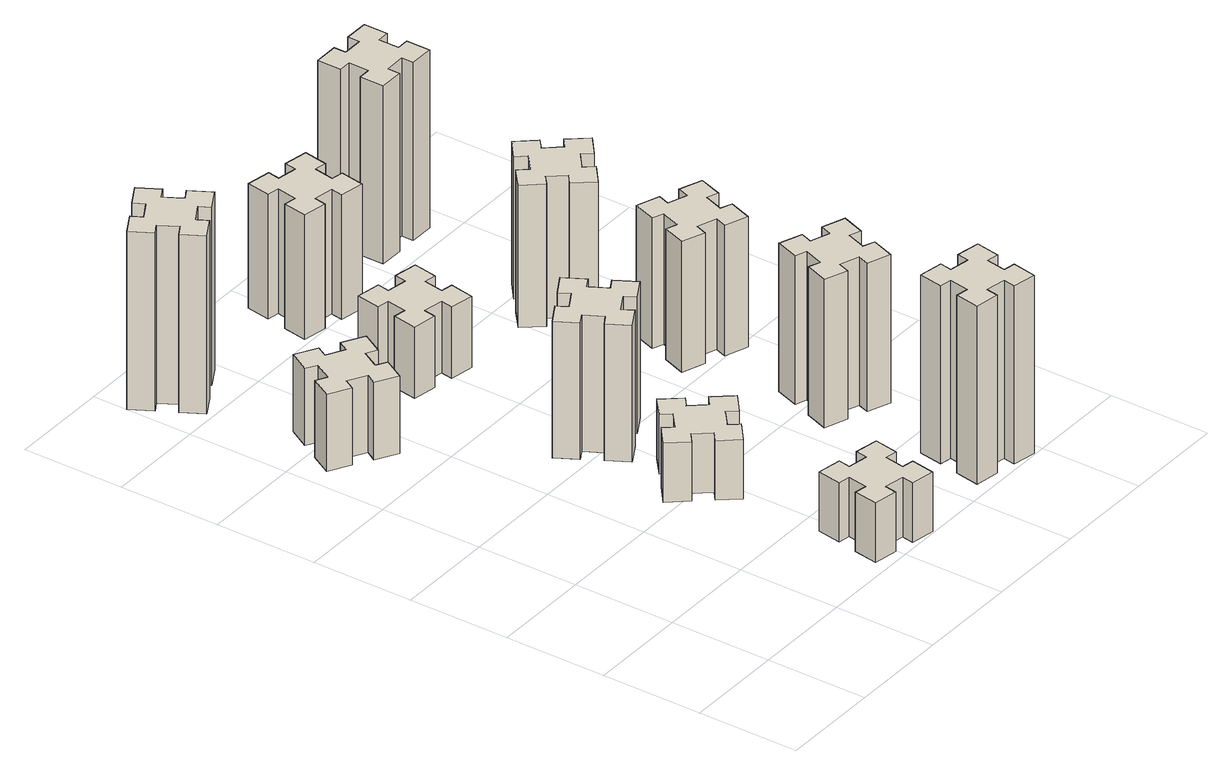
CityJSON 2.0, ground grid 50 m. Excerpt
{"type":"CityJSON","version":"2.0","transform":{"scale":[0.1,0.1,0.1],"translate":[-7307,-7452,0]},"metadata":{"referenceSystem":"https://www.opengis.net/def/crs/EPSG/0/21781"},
"CityObjects":{
"building1":{"type":"Building","attributes":{"class":"1000","function":"1000","usage":"1000","yearOfConstruction":2016,"roofType":"1000","measuredHeight":39,"storeysAboveGround":30,"storeysBelowGround":0},"geometry":[{"type":"Solid","lod":"1","boundaries":[[[[0,1,2,3,4,5,6,7,8,9,10,11,12,13,14,15,16,17,18,19]],[[17,16,20,21]],[[16,15,22,20]],[[15,14,23,22]],[[14,13,24,23]],[[13,12,25,24]],[[12,11,26,25]],[[11,10,27,26]],[[10,9,28,27]],[[9,8,29,28]],[[8,7,30,29]],[[7,6,31,30]],[[6,5,32,31]],[[5,4,33,32]],[[4,3,34,33]],[[3,2,35,34]],[[2,1,36,35]],[[1,0,37,36]],[[0,19,38,37]],[[19,18,39,38]],[[18,17,21,39]],[[24,25,26,27,28,29,30,31,32,33,34,35,36,37,38,39,21,20,22,23]]]]}]},
"building2":{"type":"Building","attributes":{"class":"1000","function":"1000","usage":"1000","yearOfConstruction":2016,"roofType":"1000","measuredHeight":30,"storeysAboveGround":30,"storeysBelowGround":0},"geometry":[{"type":"Solid","lod":"1","boundaries":[[[[40,41,42,43,44,45,46,47,48,49,50,51,52,53,54,55,56,57,58,59]],[[57,56,60,61]],[[56,55,62,60]],[[55,54,63,62]],[[54,53,64,63]],[[53,52,65,64]],[[52,51,66,65]],[[51,50,67,66]],[[50,49,68,67]],[[49,48,69,68]],[[48,47,70,69]],[[47,46,71,70]],[[46,45,72,71]],[[45,44,73,72]],[[44,43,74,73]],[[43,42,75,74]],[[42,41,76,75]],[[41,40,77,76]],[[40,59,78,77]],[[59,58,79,78]],[[58,57,61,79]],[[64,65,66,67,68,69,70,71,72,73,74,75,76,77,78,79,61,60,62,63]]]]}]},
"building3":{"type":"Building","attributes":{"class":"1000","function":"1000","usage":"1000","yearOfConstruction":2016,"roofType":"1000","measuredHeight":90,"storeysAboveGround":30,"storeysBelowGround":0},"geometry":[{"type":"Solid","lod":"1","boundaries":[[[[80,81,82,83,84,85,86,87,88,89,90,91,92,93,94,95,96,97,98,99]],[[97,96,100,101]],[[96,95,102,100]],[[95,94,103,102]],[[94,93,104,103]],[[93,92,105,104]],[[92,91,106,105]],[[91,90,107,106]],[[90,89,108,107]],[[89,88,109,108]],[[88,87,110,109]],[[87,86,111,110]],[[86,85,112,111]],[[85,84,113,112]],[[84,83,114,113]],[[83,82,115,114]],[[82,81,116,115]],[[81,80,117,116]],[[80,99,118,117]],[[99,98,119,118]],[[98,97,101,119]],[[104,105,106,107,108,109,110,111,112,113,114,115,116,117,118,119,101,100,102,103]]]]}]},
"building4":{"type":"Building","attributes":{"class":"1000","function":"1000","usage":"1000","yearOfConstruction":2016,"roofType":"1000","measuredHeight":30,"storeysAboveGround":30,"storeysBelowGround":0},"geometry":[{"type":"Solid","lod":"1","boundaries":[[[[120,121,122,123,124,125,126,127,128,129,130,131,132,133,134,135,136,137,138,139]],[[137,136,140,141]],[[136,135,142,140]],[[135,134,143,142]],[[134,133,144,143]],[[133,132,145,144]],[[132,131,146,145]],[[131,130,147,146]],[[130,129,148,147]],[[129,128,149,148]],[[128,127,150,149]],[[127,126,151,150]],[[126,125,152,151]],[[125,124,153,152]],[[124,123,154,153]],[[123,122,155,154]],[[122,121,156,155]],[[121,120,157,156]],[[120,139,158,157]],[[139,138,159,158]],[[138,137,141,159]],[[144,145,146,147,148,149,150,151,152,153,154,155,156,157,158,159,141,140,142,143]]]]}]},
"building5":{"type":"Building","attributes":{"class":"1000","function":"1000","usage":"1000","yearOfConstruction":2016,"roofType":"1000","measuredHeight":69,"storeysAboveGround":30,"storeysBelowGround":0},"geometry":[{"type":"Solid","lod":"1","boundaries":[[[[160,161,162,163,164,165,166,167,168,169,170,171,172,173,174,175,176,177,178,179]],[[177,176,180,181]],[[176,175,182,180]],[[175,174,183,182]],[[174,173,184,183]],[[173,172,185,184]],[[172,171,186,185]],[[171,170,187,186]],[[170,169,188,187]],[[169,168,189,188]],[[168,167,190,189]],[[167,166,191,190]],[[166,165,192,191]],[[165,164,193,192]],[[164,163,194,193]],[[163,162,195,194]],[[162,161,196,195]],[[161,160,197,196]],[[160,179,198,197]],[[179,178,199,198]],[[178,177,181,199]],[[184,185,186,187,188,189,190,191,192,193,194,195,196,197,198,199,181,180,182,183]]]]}]},
"building6":{"type":"Building","attributes":{"class":"1000","function":"1000","usage":"1000","yearOfConstruction":2016,"roofType":"1000","measuredHeight":36,"storeysAboveGround":30,"storeysBelowGround":0},"geometry":[{"type":"Solid","lod":"1","boundaries":[[[[200,201,202,203,204,205,206,207,208,209,210,211,212,213,214,215,216,217,218,219]],[[217,216,220,221]],[[216,215,222,220]],[[215,214,223,222]],[[214,213,224,223]],[[213,212,225,224]],[[212,211,226,225]],[[211,210,227,226]],[[210,209,228,227]],[[209,208,229,228]],[[208,207,230,229]],[[207,206,231,230]],[[206,205,232,231]],[[205,204,233,232]],[[204,203,234,233]],[[203,202,235,234]],[[202,201,236,235]],[[201,200,237,236]],[[200,219,238,237]],[[219,218,239,238]],[[218,217,221,239]],[[224,225,226,227,228,229,230,231,232,233,234,235,236,237,238,239,221,220,222,223]]]]}]},
"building7":{"type":"Building","attributes":{"class":"1000","function":"1000","usage":"1000","yearOfConstruction":2016,"roofType":"1000","measuredHeight":90,"storeysAboveGround":30,"storeysBelowGround":0},"geometry":[{"type":"Solid","lod":"1","boundaries":[[[[240,241,242,243,244,245,246,247,248,249,250,251,252,253,254,255,256,257,258,259]],[[257,256,260,261]],[[256,255,262,260]],[[255,254,263,262]],[[254,253,264,263]],[[253,252,265,264]],[[252,251,266,265]],[[251,250,267,266]],[[250,249,268,267]],[[249,248,269,268]],[[248,247,270,269]],[[247,246,271,270]],[[246,245,272,271]],[[245,244,273,272]],[[244,243,274,273]],[[243,242,275,274]],[[242,241,276,275]],[[241,240,277,276]],[[240,259,278,277]],[[259,258,279,278]],[[258,257,261,279]],[[264,265,266,267,268,269,270,271,272,273,274,275,276,277,278,279,261,260,262,263]]]]}]},
"building8":{"type":"Building","attributes":{"class":"1000","function":"1000","usage":"1000","yearOfConstruction":2016,"roofType":"1000","measuredHeight":63,"storeysAboveGround":30,"storeysBelowGround":0},"geometry":[{"type":"Solid","lod":"1","boundaries":[[[[280,281,282,283,284,285,286,287,288,289,290,291,292,293,294,295,296,297,298,299]],[[297,296,300,301]],[[296,295,302,300]],[[295,294,303,302]],[[294,293,304,303]],[[293,292,305,304]],[[292,291,306,305]],[[291,290,307,306]],[[290,289,308,307]],[[289,288,309,308]],[[288,287,310,309]],[[287,286,311,310]],[[286,285,312,311]],[[285,284,313,312]],[[284,283,314,313]],[[283,282,315,314]],[[282,281,316,315]],[[281,280,317,316]],[[280,299,318,317]],[[299,298,319,318]],[[298,297,301,319]],[[304,305,306,307,308,309,310,311,312,313,314,315,316,317,318,319,301,300,302,303]]]]}]},
"building9":{"type":"Building","attributes":{"class":"1000","function":"1000","usage":"1000","yearOfConstruction":2016,"roofType":"1000","measuredHeight":75,"storeysAboveGround":30,"storeysBelowGround":0},"geometry":[{"type":"Solid","lod":"1","boundaries":[[[[320,321,322,323,324,325,326,327,328,329,330,331,332,333,334,335,336,337,338,339]],[[337,336,340,341]],[[336,335,342,340]],[[335,334,343,342]],[[334,333,344,343]],[[333,332,345,344]],[[332,331,346,345]],[[331,330,347,346]],[[330,329,348,347]],[[329,328,349,348]],[[328,327,350,349]],[[327,326,351,350]],[[326,325,352,351]],[[325,324,353,352]],[[324,323,354,353]],[[323,322,355,354]],[[322,321,356,355]],[[321,320,357,356]],[[320,339,358,357]],[[339,338,359,358]],[[338,337,341,359]],[[344,345,346,347,348,349,350,351,352,353,354,355,356,357,358,359,341,340,342,343]]]]}]},
"building10":{"type":"Building","attributes":{"class":"1000","function":"1000","usage":"1000","yearOfConstruction":2016,"roofType":"1000","measuredHeight":66,"storeysAboveGround":30,"storeysBelowGround":0},"geometry":[{"type":"Solid","lod":"1","boundaries":[[[[360,361,362,363,364,365,366,367,368,369,370,371,372,373,374,375,376,377,378,379]],[[377,376,380,381]],[[376,375,382,380]],[[375,374,383,382]],[[374,373,384,383]],[[373,372,385,384]],[[372,371,386,385]],[[371,370,387,386]],[[370,369,388,387]],[[369,368,389,388]],[[368,367,390,389]],[[367,366,391,390]],[[366,365,392,391]],[[365,364,393,392]],[[364,363,394,393]],[[363,362,395,394]],[[362,361,396,395]],[[361,360,397,396]],[[360,379,398,397]],[[379,378,399,398]],[[378,377,381,399]],[[384,385,386,387,388,389,390,391,392,393,394,395,396,397,398,399,381,380,382,383]]]]}]},
"building11":{"type":"Building","attributes":{"class":"1000","function":"1000","usage":"1000","yearOfConstruction":2016,"roofType":"1000","measuredHeight":72,"storeysAboveGround":30,"storeysBelowGround":0},"geometry":[{"type":"Solid","lod":"1","boundaries":[[[[400,401,402,403,404,405,406,407,408,409,410,411,412,413,414,415,416,417,418,419]],[[417,416,420,421]],[[416,415,422,420]],[[415,414,423,422]],[[414,413,424,423]],[[413,412,425,424]],[[412,411,426,425]],[[411,410,427,426]],[[410,409,428,427]],[[409,408,429,428]],[[408,407,430,429]],[[407,406,431,430]],[[406,405,432,431]],[[405,404,433,432]],[[404,403,434,433]],[[403,402,435,434]],[[402,401,436,435]],[[401,400,437,436]],[[400,419,438,437]],[[419,418,439,438]],[[418,417,421,439]],[[424,425,426,427,428,429,430,431,432,433,434,435,436,437,438,439,421,420,422,423]]]]}]},
"building12":{"type":"Building","attributes":{"class":"1000","function":"1000","usage":"1000","yearOfConstruction":2016,"roofType":"1000","measuredHeight":90,"storeysAboveGround":30,"storeysBelowGround":0},"geometry":[{"type":"Solid","lod":"1","boundaries":[[[[440,441,442,443,444,445,446,447,448,449,450,451,452,453,454,455,456,457,458,459]],[[457,456,460,461]],[[456,455,462,460]],[[455,454,463,462]],[[454,453,464,463]],[[453,452,465,464]],[[452,451,466,465]],[[451,450,467,466]],[[450,449,468,467]],[[449,448,469,468]],[[448,447,470,469]],[[447,446,471,470]],[[446,445,472,471]],[[445,444,473,472]],[[444,443,474,473]],[[443,442,475,474]],[[442,441,476,475]],[[441,440,477,476]],[[440,459,478,477]],[[459,458,479,478]],[[458,457,461,479]],[[464,465,466,467,468,469,470,471,472,473,474,475,476,477,478,479,461,460,462,463]]]]}]}
},
"vertices":[
[406,2327,0],[456,2414,0],[508,2384,0],[568,2488,0],[464,2548,0],[434,2496,0],[347,2546,0],[377,2598,0],[273,2658,0],[213,2554,0],[265,2524,0],[215,2437,0],[163,2467,0],[103,2363,0],[207,2303,0],[237,2355,0],[324,2305,0],[294,2253,0],[398,2193,0],[458,2297,0],[324,2305,390],[294,2253,390],[237,2355,390],[207,2303,390],[103,2363,390],[163,2467,390],[215,2437,390],[265,2524,390],[213,2554,390],[273,2658,390],[377,2598,390],[347,2546,390],[434,2496,390],[464,2548,390],[568,2488,390],[508,2384,390],[456,2414,390],[406,2327,390],[458,2297,390],[398,2193,390],
[976,274,0],[958,175,0],[899,186,0],[878,67,0],[997,47,0],[1007,106,0],[1105,88,0],[1095,29,0],[1213,8,0],[1234,127,0],[1175,137,0],[1192,235,0],[1251,225,0],[1272,343,0],[1154,364,0],[1144,305,0],[1045,322,0],[1056,381,0],[937,402,0],[917,284,0],[1045,322,300],[1056,381,300],[1144,305,300],[1154,364,300],[1272,343,300],[1251,225,300],[1192,235,300],[1175,137,300],[1234,127,300],[1213,8,300],[1095,29,300],[1105,88,300],[1007,106,300],[997,47,300],[878,67,300],[899,186,300],[958,175,300],[976,274,300],[917,284,300],[937,402,300],
[224,3386,0],[137,3336,0],[107,3388,0],[3,3328,0],[63,3224,0],[115,3254,0],[165,3167,0],[113,3137,0],[173,3033,0],[277,3093,0],[247,3145,0],[334,3195,0],[364,3143,0],[468,3203,0],[408,3307,0],[356,3277,0],[306,3364,0],[358,3394,0],[298,3498,0],[194,3438,0],[306,3364,900],[358,3394,900],[356,3277,900],[408,3307,900],[468,3203,900],[364,3143,900],[334,3195,900],[247,3145,900],[277,3093,900],[173,3033,900],[113,3137,900],[165,3167,900],[115,3254,900],[63,3224,900],[3,3328,900],[107,3388,900],[137,3336,900],[224,3386,900],[194,3438,900],[298,3498,900],
[1008,929,0],[1084,993,0],[1123,947,0],[1215,1024,0],[1138,1116,0],[1092,1078,0],[1027,1154,0],[1073,1193,0],[996,1285,0],[904,1208,0],[943,1162,0],[866,1097,0],[828,1143,0],[736,1066,0],[813,974,0],[859,1013,0],[923,936,0],[877,898,0],[954,806,0],[1046,883,0],[923,936,300],[877,898,300],[859,1013,300],[813,974,300],[736,1066,300],[828,1143,300],[866,1097,300],[943,1162,300],[904,1208,300],[996,1285,300],[1073,1193,300],[1027,1154,300],[1092,1078,300],[1138,1116,300],[1215,1024,300],[1123,947,300],[1084,993,300],[1008,929,300],[1046,883,300],[954,806,300],
[855,1574,0],[905,1487,0],[853,1457,0],[913,1353,0],[1017,1413,0],[987,1465,0],[1074,1515,0],[1104,1463,0],[1208,1523,0],[1148,1627,0],[1096,1597,0],[1046,1684,0],[1098,1714,0],[1038,1818,0],[934,1758,0],[964,1706,0],[877,1656,0],[847,1708,0],[743,1648,0],[803,1544,0],[877,1656,690],[847,1708,690],[964,1706,690],[934,1758,690],[1038,1818,690],[1098,1714,690],[1046,1684,690],[1096,1597,690],[1148,1627,690],[1208,1523,690],[1104,1463,690],[1074,1515,690],[987,1465,690],[1017,1413,690],[913,1353,690],[853,1457,690],[905,1487,690],[855,1574,690],[803,1544,690],[743,1648,690],
[1044,2625,0],[945,2642,0],[956,2701,0],[837,2722,0],[817,2604,0],[876,2594,0],[858,2495,0],[799,2506,0],[778,2387,0],[897,2367,0],[907,2426,0],[1005,2408,0],[995,2349,0],[1113,2328,0],[1134,2447,0],[1075,2457,0],[1092,2555,0],[1151,2545,0],[1172,2663,0],[1054,2684,0],[1092,2555,360],[1151,2545,360],[1075,2457,360],[1134,2447,360],[1113,2328,360],[995,2349,360],[1005,2408,360],[907,2426,360],[897,2367,360],[778,2387,360],[799,2506,360],[858,2495,360],[876,2594,360],[817,2604,360],[837,2722,360],[956,2701,360],[945,2642,360],[1044,2625,360],[1054,2684,360],[1172,2663,360],
[1884,305,0],[1785,322,0],[1796,381,0],[1677,402,0],[1657,284,0],[1716,274,0],[1698,175,0],[1639,186,0],[1618,67,0],[1737,47,0],[1747,106,0],[1845,88,0],[1835,29,0],[1953,8,0],[1974,127,0],[1915,137,0],[1932,235,0],[1991,225,0],[2012,343,0],[1894,364,0],[1932,235,900],[1991,225,900],[1915,137,900],[1974,127,900],[1953,8,900],[1835,29,900],[1845,88,900],[1747,106,900],[1737,47,900],[1618,67,900],[1639,186,900],[1698,175,900],[1716,274,900],[1657,284,900],[1677,402,900],[1796,381,900],[1785,322,900],[1884,305,900],[1894,364,900],[2012,343,900],
[976,3234,0],[958,3135,0],[899,3146,0],[878,3027,0],[997,3007,0],[1007,3066,0],[1105,3048,0],[1095,2989,0],[1213,2968,0],[1234,3087,0],[1175,3097,0],[1192,3195,0],[1251,3185,0],[1272,3303,0],[1154,3324,0],[1144,3265,0],[1045,3282,0],[1056,3341,0],[937,3362,0],[917,3244,0],[1045,3282,630],[1056,3341,630],[1144,3265,630],[1154,3324,630],[1272,3303,630],[1251,3185,630],[1192,3195,630],[1175,3097,630],[1234,3087,630],[1213,2968,630],[1095,2989,630],[1105,3048,630],[1007,3066,630],[997,3007,630],[878,3027,630],[899,3146,630],[958,3135,630],[976,3234,630],[917,3244,630],[937,3362,630],
[1731,859,0],[1825,825,0],[1804,769,0],[1917,727,0],[1958,840,0],[1902,861,0],[1936,955,0],[1992,934,0],[2033,1047,0],[1920,1088,0],[1900,1032,0],[1806,1066,0],[1827,1122,0],[1714,1163,0],[1673,1050,0],[1729,1030,0],[1695,936,0],[1639,957,0],[1597,844,0],[1710,803,0],[1695,936,750],[1639,957,750],[1729,1030,750],[1673,1050,750],[1714,1163,750],[1827,1122,750],[1806,1066,750],[1900,1032,750],[1920,1088,750],[2033,1047,750],[1992,934,750],[1936,955,750],[1902,861,750],[1958,840,750],[1917,727,750],[1804,769,750],[1825,825,750],[1731,859,750],[1710,803,750],[1597,844,750],
[1900,1772,0],[1806,1806,0],[1827,1862,0],[1714,1903,0],[1673,1790,0],[1729,1770,0],[1695,1676,0],[1639,1697,0],[1597,1584,0],[1710,1543,0],[1731,1599,0],[1825,1565,0],[1804,1509,0],[1917,1467,0],[1958,1580,0],[1902,1601,0],[1936,1695,0],[1992,1674,0],[2033,1787,0],[1920,1828,0],[1936,1695,660],[1992,1674,660],[1902,1601,660],[1958,1580,660],[1917,1467,660],[1804,1509,660],[1825,1565,660],[1731,1599,660],[1710,1543,660],[1597,1584,660],[1639,1697,660],[1695,1676,660],[1729,1770,660],[1673,1790,660],[1714,1903,660],[1827,1862,660],[1806,1806,660],[1900,1772,660],[1920,1828,660],[2033,1787,660],
[1599,2293,0],[1663,2216,0],[1617,2178,0],[1694,2086,0],[1786,2163,0],[1748,2209,0],[1824,2273,0],[1863,2227,0],[1955,2304,0],[1878,2396,0],[1832,2358,0],[1767,2434,0],[1813,2473,0],[1736,2565,0],[1644,2488,0],[1683,2442,0],[1606,2377,0],[1568,2423,0],[1476,2346,0],[1553,2254,0],[1606,2377,720],[1568,2423,720],[1683,2442,720],[1644,2488,720],[1736,2565,720],[1813,2473,720],[1767,2434,720],[1832,2358,720],[1878,2396,720],[1955,2304,720],[1863,2227,720],[1824,2273,720],[1748,2209,720],[1786,2163,720],[1694,2086,720],[1617,2178,720],[1663,2216,720],[1599,2293,720],[1553,2254,720],[1476,2346,720],
[1665,3155,0],[1765,3155,0],[1765,3095,0],[1885,3095,0],[1885,3215,0],[1825,3215,0],[1825,3315,0],[1885,3315,0],[1885,3435,0],[1765,3435,0],[1765,3375,0],[1665,3375,0],[1665,3435,0],[1545,3435,0],[1545,3315,0],[1605,3315,0],[1605,3215,0],[1545,3215,0],[1545,3095,0],[1665,3095,0],[1605,3215,900],[1545,3215,900],[1605,3315,900],[1545,3315,900],[1545,3435,900],[1665,3435,900],[1665,3375,900],[1765,3375,900],[1765,3435,900],[1885,3435,900],[1885,3315,900],[1825,3315,900],[1825,3215,900],[1885,3215,900],[1885,3095,900],[1765,3095,900],[1765,3155,900],[1665,3155,900],[1665,3095,900],[1545,3095,900]
]}
